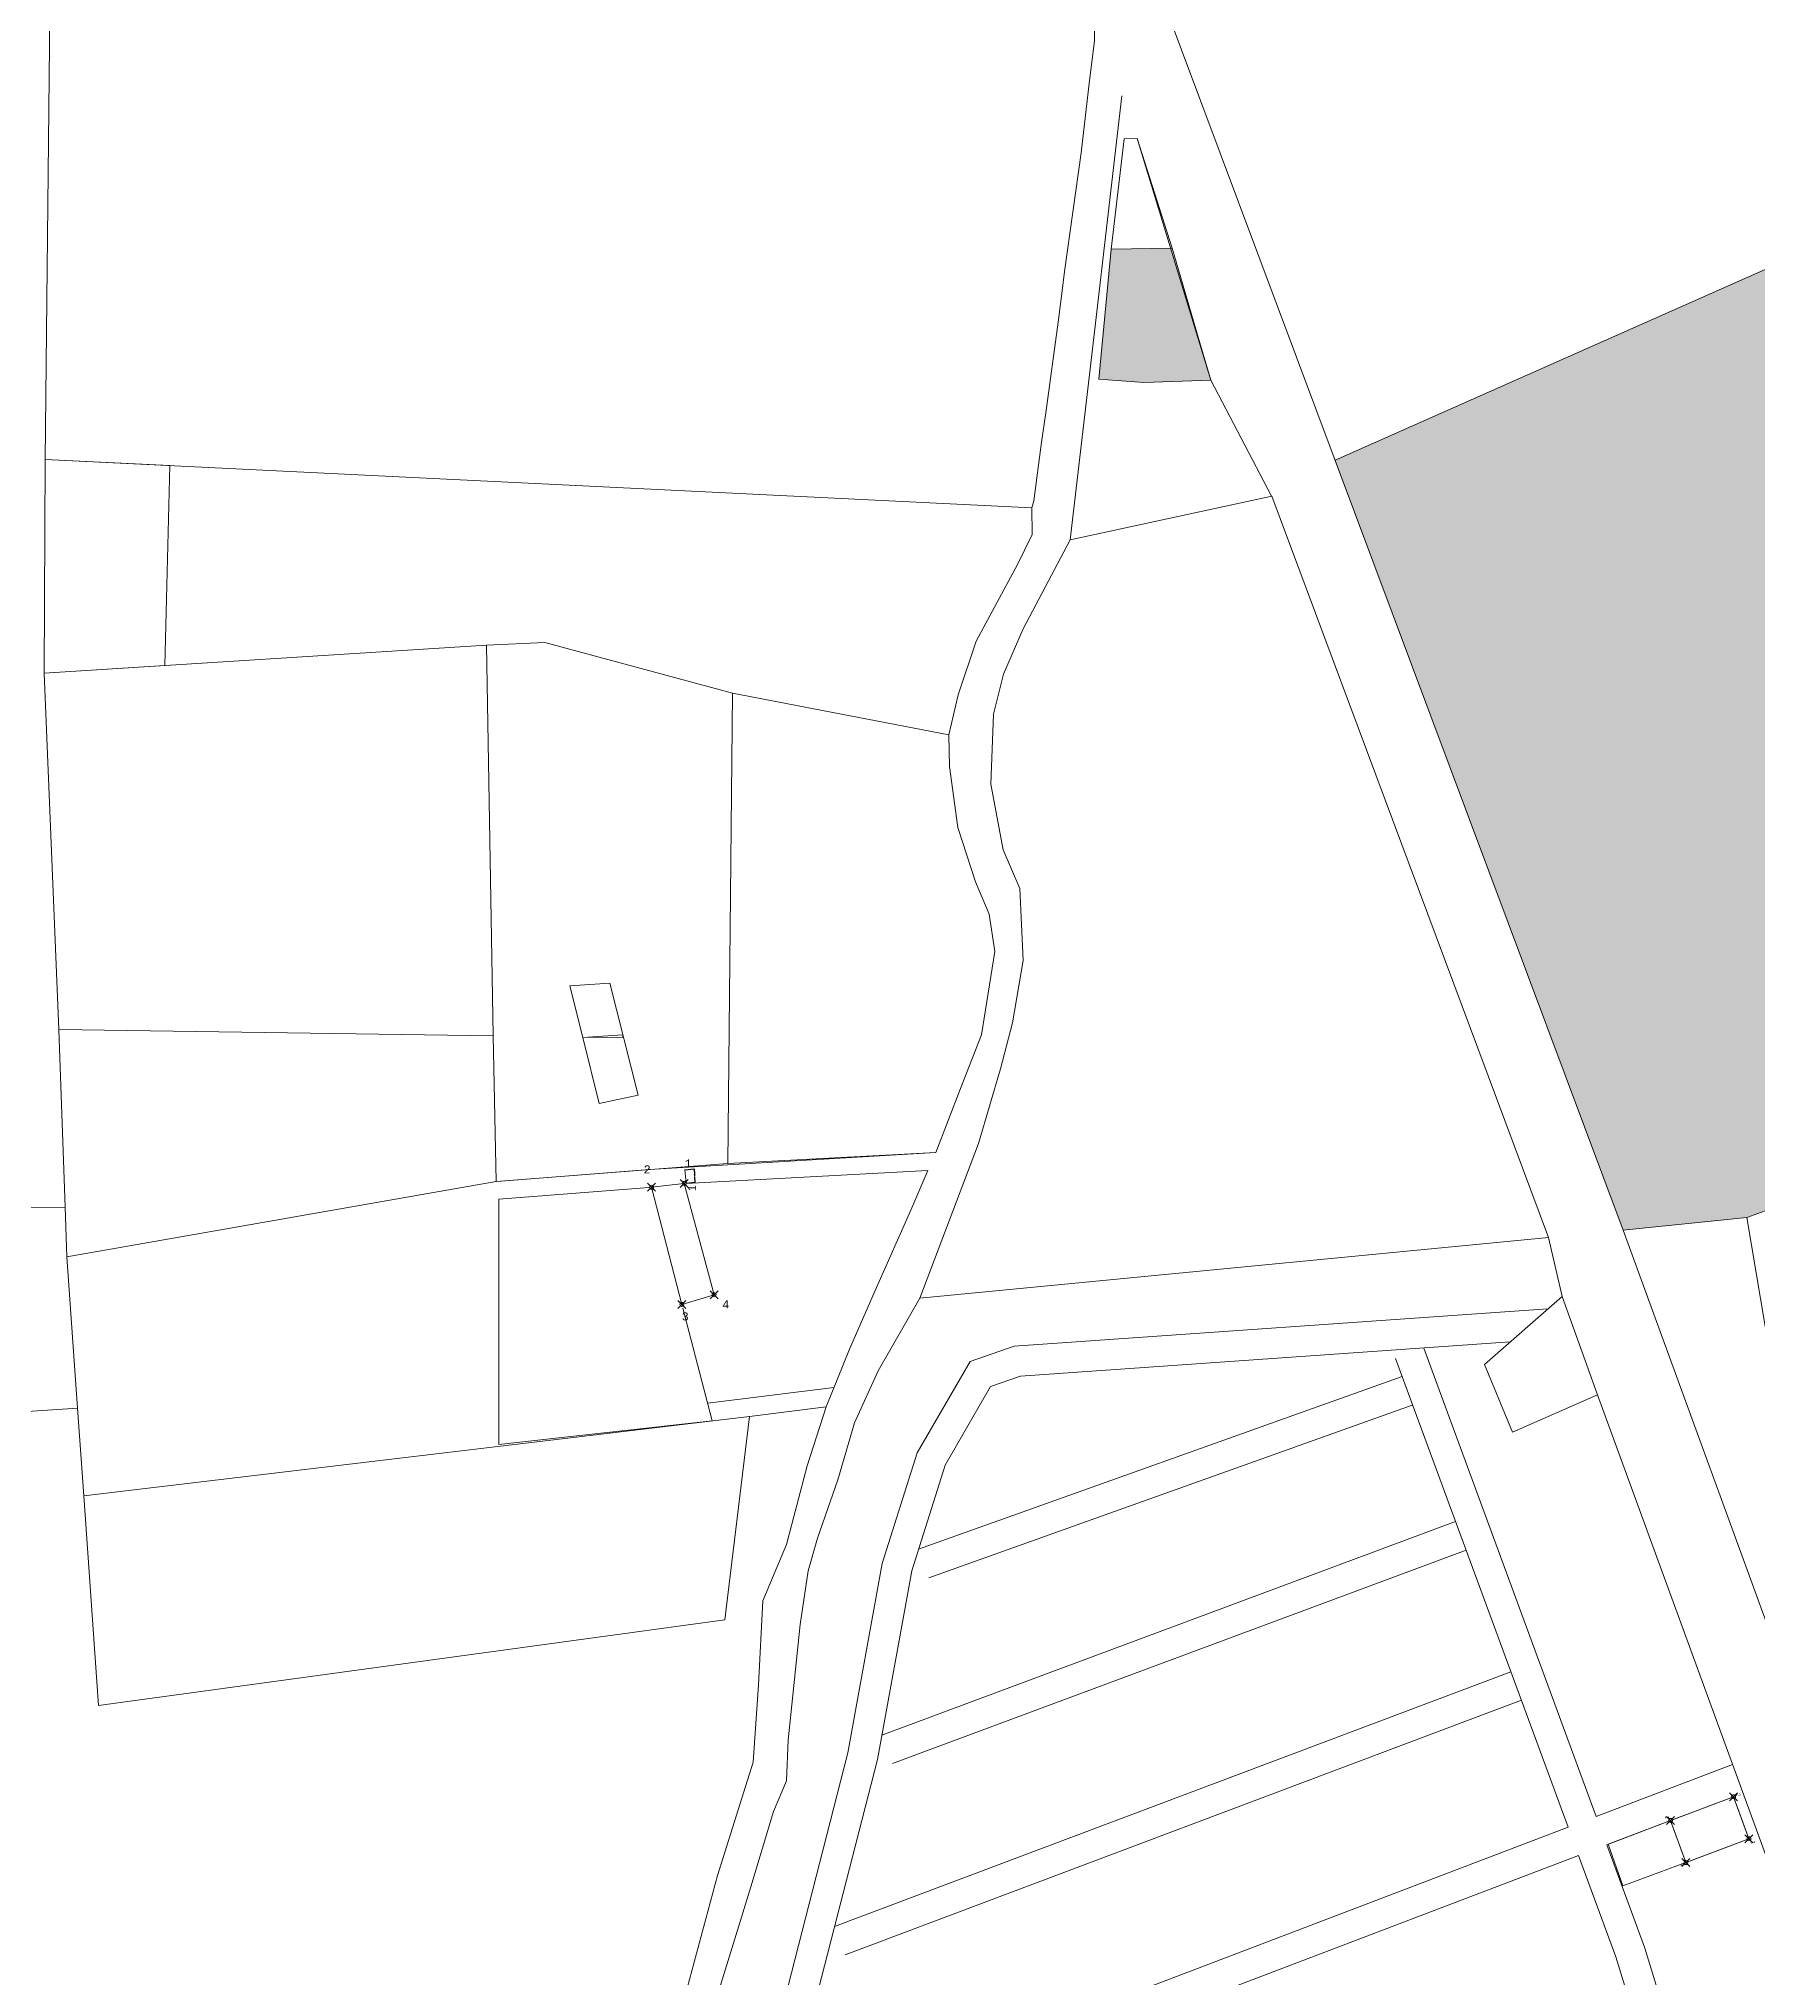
# Model space of a CAD drawing. Header units: millimetres. Extents: x 605783 to 623458, y 1302882 to 1324924.
# Drawn here: x 619948 to 620593, y 1321617 to 1322344 of the extents above; entities that cross this region are included whole.
import ezdxf
from ezdxf.enums import TextEntityAlignment as Align

# ---------------------------------------------------------------- set-up
doc = ezdxf.new("R2010")
doc.units = ezdxf.units.MM
doc.header["$PDMODE"] = 35
doc.header["$PDSIZE"] = 1.5
for name, color, linetype in [('2', 7, 'Continuous'), ('4', 7, 'Continuous'), ('CVL_CUADCON_LIN', 8, 'Continuous'), ('CVL_CUADCON_TIT', 1, 'Continuous'), ('CVL_PUNTO', 250, 'Continuous'), ('CVL_PUNTO_NUM', 2, 'Continuous')]:
    doc.layers.add(name, color=color, linetype=linetype)
doc.styles.add('MONOTXT4', font='Monotxt4.shx')
doc.styles.add('ROMANS', font='ROMANS', dxfattribs={"height": 0.2})
doc.styles.get("Standard").update_dxf_attribs({"font": 'TCCM____.TTF'})
doc.dimstyles.new('STANDARD$0', dxfattribs={"dimtxt": 0.6, "dimasz": 0.5, "dimexe": 0.125, "dimexo": 0.000625, "dimgap": 0.0625, "dimtad": 0, "dimzin": 1, "dimdsep": 46, "dimtxsty": 'ROMANS', "dimblk1": 'ARCHTICK', "dimblk2": 'ARCHTICK', "dimsah": 1, "dimcen": 2.5, "dimclrd": 1, "dimclre": 1, "dimclrt": 30, "dimaunit": 1, "dimadec": 0, "dimazin": 0, "dimtfac": 1, "dimtix": 1, "dimtofl": 0, "dimtmove": 1, "dimatfit": 3, "dimldrblk": 'ARCHTICK', "dimfxl": 1, "dimtolj": 1, "dimtzin": 1, "dimarcsym": 0})

# ---------------------------------------------------------------- blocks, each defined once
blk = doc.blocks.new('_ARCHTICK')
at = {"color": 0, "linetype": 'ByBlock', "const_width": 0.15}
blk.add_lwpolyline([(-0.5, -0.5), (0.5, 0.5)], dxfattribs=at)
blk = doc.blocks.new('*D328')
at = {"layer": 'CVL_CUADCON_TIT', "color": 1, "lineweight": -2, "ltscale": 0.5, "transparency": 16777216}
for p, q in [((620190.56, 1321919.86), (620194.14, 1321920.2)), ((620191.03, 1321914.88), (620194.62, 1321915.23)), ((620194.01, 1321920.19), (620194.2, 1321918.25)), ((620194.49, 1321915.22), (620194.31, 1321917.15))]:
    blk.add_line(p, q, dxfattribs=at)
at = {"layer": 'Defpoints', "color": 0, "lineweight": 5, "ltscale": 0.5, "transparency": 16777216}
for p in [(620190.55, 1321919.86), (620191.03, 1321914.88), (620194.01, 1321920.19)]:
    blk.add_point(p, dxfattribs=at)
at = {"layer": 'CVL_CUADCON_TIT', "color": 1, "lineweight": -2, "ltscale": 0.5, "transparency": 16777216, "xscale": 0.5, "yscale": 0.5, "zscale": 0.5}
for p, rotation in [((620194.01, 1321920.19), 95.50681631613995), ((620194.49, 1321915.22), 275.50681631614)]:
    blk.add_blockref('_ARCHTICK', p, dxfattribs=dict(at, rotation=rotation))
at = {"layer": 'CVL_CUADCON_TIT', "color": 30, "lineweight": 5, "ltscale": 0.5, "transparency": 16777216, "insert": (620194.25, 1321917.7), "char_height": 0.2, "attachment_point": 5, "rotation": 275.50682, "style": 'ROMANS'}
blk.add_mtext('\\A1;5.00m.', dxfattribs=at)

msp = doc.modelspace()

# ---------------------------------------------------------------- hatches: boundary and pattern name
at = {"lineweight": 0}
h = msp.add_hatch(color=9, dxfattribs=at)
h.dxf.hatch_style = 1
h.paths.add_polyline_path([(620628.83459, 1322272.18875), (620434.33235, 1322185.99255), (620542.32728, 1321897.21348), (620588.74928, 1321902.05548), (620744.94364, 1321958.91947)])
h = msp.add_hatch(color=7, dxfattribs=at)
h.dxf.hatch_style = 1
h.paths.add_polyline_path([(620372.69587, 1322265.49581), (620350.44607, 1322265.10943), (620345.8127, 1322216.40636), (620362.6617, 1322215.09453), (620387.74693, 1322215.95581)])

# ---------------------------------------------------------------- linework, layer by layer
at = {"color": 7, "lineweight": 0}
msp.add_line((620588.74928, 1321902.05548), (620542.32728, 1321897.21348), dxfattribs=at)
at = {"lineweight": 0}
msp.add_lwpolyline([(620350.44607, 1322265.10943), (620373.26696, 1322265.50573), (620381.29426, 1322238.13577), (620382.35684, 1322234.27949), (620387.74693, 1322215.95581), (620362.6617, 1322215.09453), (620345.8127, 1322216.40636)], close=True, dxfattribs=at)
at = {"color": 1, "lineweight": 5}
for points in [[(619997.49583, 1322183.99023), (619995.61513, 1322109.00074), (619950.36928, 1322106.15748), (619950.75328, 1322186.29348)], [(620560.15367, 1321675.92327), (620583.75204, 1321684.82068), (620589.50943, 1321669.03797), (620565.92038, 1321660.14416)]]:
    msp.add_lwpolyline(points, close=True, dxfattribs=at)
at = {"layer": '2', "color": 1, "lineweight": 5}
for p, q in [((620367.23828, 1322365.40248), (620542.32728, 1321897.21348)), ((620344.22028, 1322234.10948), (620354.38728, 1322322.58448)), ((620434.33235, 1322185.99255), (620628.83459, 1322272.18875)), ((620335.04028, 1322156.05748), (620344.22028, 1322234.10948)), ((619950.75328, 1322186.29348), (619950.36928, 1322106.15748)), ((619950.75328, 1322186.29348), (620320.71628, 1322168.06348)), ((620335.04028, 1322156.05748), (620410.68728, 1322172.44148)), ((620410.68728, 1322172.44148), (620514.33428, 1321894.51148)), ((619950.36928, 1322106.15748), (620116.20228, 1322116.57848)), ((620116.20228, 1322116.57848), (620118.64328, 1321970.16648)), ((619950.36928, 1322106.15748), (619955.82328, 1321972.45948)), ((620208.45428, 1322098.67148), (620206.66128, 1321922.25748)), ((620208.45428, 1322098.67148), (620289.52428, 1322083.03448)), ((619955.82328, 1321972.45948), (619958.19328, 1321905.91948)), ((619955.82328, 1321972.45948), (620118.64328, 1321970.16648)), ((620118.64328, 1321970.16648), (620119.81228, 1321915.51648)), ((620744.94364, 1321958.91947), (620588.74928, 1321902.05548)), ((620119.81228, 1321915.51648), (620206.66128, 1321922.25748)), ((620206.66128, 1321922.25748), (620284.62828, 1321926.44348)), ((619958.85528, 1321887.30948), (620119.81228, 1321915.51648)), ((620542.32728, 1321897.21348), (620630.07628, 1321656.76748)), ((619965.20128, 1321797.58848), (620214.80028, 1321827.45548))]:
    msp.add_line(p, q, dxfattribs=at)
msp.add_lwpolyline([(620320.71628, 1322168.06348), (620321.46428, 1322170.79748), (620324.24028, 1322192.78848), (620325.93328, 1322203.78448), (620330.50228, 1322237.73748), (620331.97728, 1322249.52748), (620332.94828, 1322256.72548), (620339.12428, 1322301.17648), (620342.22328, 1322328.31048), (620344.18528, 1322343.24348), (620344.21228, 1322345.06748), (620344.16828, 1322346.47948), (620344.15728, 1322349.38748), (620344.12428, 1322351.05348), (620340.27428, 1322365.50648), (620339.27228, 1322368.82448), (620286.90728, 1322370.35248), (620264.73528, 1322371.70948), (620224.65228, 1322373.76448), (620224.45228, 1322375.18148), (619952.85728, 1322389.27548), (619950.75328, 1322186.29348)], close=True, dxfattribs=at)
for points in [[(620320.71628, 1322168.06348), (620320.81128, 1322158.06948), (620315.25428, 1322146.87648), (620299.84028, 1322118.12948), (620293.03828, 1322098.03748), (620289.52428, 1322083.03448)], [(620278.68528, 1321871.78248), (620300.62128, 1321929.77248), (620308.92428, 1321957.74648), (620313.44828, 1321975.03848), (620317.44728, 1321998.43048), (620316.10228, 1322025.37348), (620309.96528, 1322039.85248), (620305.32428, 1322064.50248), (620306.26728, 1322090.68648), (620310.03528, 1322105.68948), (620317.35328, 1322122.73148), (620335.04028, 1322156.05748)], [(620116.20228, 1322116.57848), (620138.04328, 1322117.62848), (620208.45428, 1322098.67148)], [(620289.52428, 1322083.03448), (620289.81228, 1322071.08848), (620292.92428, 1322048.21548), (620299.58428, 1322027.89048), (620304.69928, 1322015.69648), (620306.77028, 1322001.71848), (620301.77728, 1321970.44548), (620293.95928, 1321950.35248), (620284.62828, 1321926.44348)], [(620281.67107, 1321919.59641), (620275.29028, 1321904.82248), (620262.41728, 1321875.82548), (620252.32228, 1321852.67848), (620243.49228, 1321831.05848)], [(620630.07628, 1321656.76748), (620588.74928, 1321902.05548), (620542.32728, 1321897.21348)]]:
    msp.add_lwpolyline(points, dxfattribs=at)
msp.add_3dface([(620360.19885, 1322306.62929), (620355.27337, 1322306.41833), (620350.44607, 1322265.10943), (620373.26696, 1322265.50573)], dxfattribs=at)
at = {"layer": '4', "color": 1, "lineweight": 5}
for p, q in [((619958.19328, 1321905.91948), (619958.85528, 1321887.30948)), ((620278.68528, 1321871.78248), (620514.33428, 1321894.51148)), ((620514.33428, 1321894.51148), (620519.47528, 1321872.40448)), ((619958.85528, 1321887.30948), (619962.87428, 1321830.48948)), ((620519.47528, 1321872.40448), (620532.78628, 1321835.56648)), ((620199.13606, 1321832.3589), (620246.45, 1321838.30035)), ((620532.78628, 1321835.56648), (620629.54028, 1321570.33548)), ((619962.87428, 1321830.48948), (619965.20128, 1321797.58848)), ((620214.80028, 1321827.45548), (620243.49228, 1321831.05848))]:
    msp.add_line(p, q, dxfattribs=at)
for points in [[(619831.11728, 1321836.10648), (619802.85828, 1321904.40648), (619958.19328, 1321905.91948)], [(620183.51758, 1321518.30248), (620184.13728, 1321529.23948), (620187.13128, 1321548.81648), (620193.38428, 1321583.39648), (620203.21128, 1321611.62748), (620215.29328, 1321651.04548), (620223.85028, 1321679.27448), (620228.64428, 1321690.72048), (620229.36428, 1321705.97348), (620233.81428, 1321749.44748), (620236.80628, 1321769.53248), (620240.32828, 1321781.73948), (620247.88728, 1321803.61148), (620254.17728, 1321824.97348), (620263.01328, 1321844.56048), (620278.68528, 1321871.78248)], [(620519.47528, 1321872.40448), (620490.33628, 1321846.94048), (620500.82128, 1321821.53748), (620532.78628, 1321835.56648)], [(619831.11728, 1321836.10648), (619837.38128, 1321822.19948), (619962.87428, 1321830.48948)], [(619965.20128, 1321797.58848), (619970.75528, 1321719.05048), (620205.61528, 1321751.18348), (620214.80028, 1321827.45548)], [(620243.49228, 1321831.05848), (620236.44228, 1321808.93248), (620228.65028, 1321779.43448), (620219.81928, 1321758.32248), (620218.13028, 1321726.79948), (620216.17828, 1321697.81848), (620202.83528, 1321655.34748), (620190.51628, 1321609.82848), (620185.48728, 1321591.51848), (620178.20628, 1321561.25848), (620177.62967, 1321555.55819)]]:
    msp.add_lwpolyline(points, dxfattribs=at)
at = {"layer": 'CVL_CUADCON_LIN', "color": 1, "lineweight": 5, "ltscale": 0.5}
for p, q in [((620177.12267, 1321913.25744), (620120.83953, 1321908.88889)), ((620120.83953, 1321908.88889), (620120.83953, 1321816.88889)), ((620200.84638, 1321825.78576), (620189.86766, 1321867.97959)), ((620120.83953, 1321816.88889), (620200.84638, 1321825.78576))]:
    msp.add_line(p, q, dxfattribs=at)
at = {"layer": 'CVL_CUADCON_LIN', "color": 1, "lineweight": 5, "ltscale": 0.5, "flags": 128}
for points in [[(620410.52441, 1322172.44148), (620387.74693, 1322215.95581), (620360.19885, 1322306.62929), (620355.28049, 1322306.41864)], [(620284.62828, 1321926.44348), (620177.13778, 1321919.96594)], [(620177.27219, 1321919.97637), (620120.04432, 1321915.53449)], [(620281.67107, 1321919.59641), (620191.12652, 1321914.71676)], [(620525.616, 1321662.75928), (620272.36234, 1321566.23201), (620229.24057, 1321581.90609), (620223.89441, 1321592.95036), (620251.63548, 1321701.23037), (620264.58516, 1321772.26359), (620277.7085, 1321813.81338), (620297.48821, 1321848.05799), (620314.0897, 1321853.70669), (620514.11084, 1321867.7166)], [(620521.68983, 1321673.42068), (620272.26831, 1321578.35402), (620237.4565, 1321591.00757), (620235.93139, 1321594.15819), (620262.74006, 1321698.79884), (620275.63345, 1321769.52324), (620288.16743, 1321809.20706), (620305.19005, 1321838.67832), (620316.35379, 1321842.47681), (620499.94324, 1321855.33581)], [(620456.97683, 1321849.14713), (620521.68983, 1321673.42068)], [(620467.63755, 1321853.07305), (620532.30618, 1321677.46709)], [(620459.48209, 1321842.34415), (620278.19174, 1321777.62303)], [(620463.30175, 1321831.6449), (620282.0114, 1321766.92378)], [(620479.50291, 1321787.97816), (620264.40506, 1321707.93187)], [(620483.46517, 1321777.33089), (620268.36732, 1321697.28461)], [(620500.22404, 1321731.71046), (620246.67982, 1321636.11186)], [(620504.23211, 1321721.08036), (620250.68789, 1321625.48175)], [(620583.36095, 1321696.92654), (620532.30618, 1321677.46709)], [(620560.85543, 1321676.18789), (620583.05028, 1321684.5561)], [(620584.00908, 1321684.11611), (620589.25243, 1321669.74258)], [(620563.68737, 1321677.27013), (620536.23234, 1321666.80569)], [(620560.15367, 1321675.92327), (620536.69956, 1321666.98377)], [(620560.15365, 1321675.92329), (620565.92042, 1321660.14406)], [(620565.66291, 1321660.84863), (620560.4111, 1321675.21886)], [(620588.80768, 1321668.7734), (620566.62213, 1321660.40879)], [(620525.616, 1321662.75928), (620539.61018, 1321624.75844), (620559.65715, 1321559.54919)], [(620536.23234, 1321666.80569), (620550.37809, 1321628.39328), (620570.51621, 1321562.88753)]]:
    msp.add_lwpolyline(points, dxfattribs=at)
msp.add_lwpolyline([(620536.69956, 1321666.98377), (620560.15365, 1321675.92329), (620565.92045, 1321660.14398), (620542.3018, 1321651.35767)], close=True, dxfattribs=at)
at = {"layer": 'CVL_CUADCON_LIN', "color": 1, "lineweight": 5, "ltscale": 0.5}
for centre in [(620583.75205, 1321684.82069), (620560.15365, 1321675.92329), (620589.50945, 1321669.03799), (620565.92035, 1321660.14419)]:
    msp.add_circle(centre, 0.75, dxfattribs=at)
for p in [(620583.75205, 1321684.82069), (620560.15365, 1321675.92329), (620589.50945, 1321669.03799), (620565.92035, 1321660.14419)]:
    msp.add_point(p, dxfattribs=at)
at = {"layer": 'CVL_CUADCON_TIT', "color": 1, "lineweight": 5, "ltscale": 0.5}
msp.add_line((620191.03424, 1321914.88346), (620190.55479, 1321919.85654), dxfattribs=at)
at = {"layer": 'CVL_CUADCON_TIT', "color": 1, "lineweight": 5, "ltscale": 0.5, "flags": 128}
for points in [[(619950.75328, 1322186.29348), (619997.49583, 1322183.99023), (619995.61513, 1322109.00074), (619950.36928, 1322106.15748)], [(620162.44995, 1321989.91188), (620147.48325, 1321988.91408), (620152.30305, 1321969.50358), (620167.26985, 1321969.67308), (620167.26985, 1321970.50138), (620152.30305, 1321969.50358), (620158.44765, 1321944.75798), (620173.11595, 1321947.89498)], [(620190.36785, 1321914.76569), (620178.09645, 1321913.33199), (620189.49365, 1321869.42439), (620201.52195, 1321873.07459)]]:
    msp.add_lwpolyline(points, close=True, dxfattribs=at)
at = {"layer": 'CVL_PUNTO', "color": 1, "lineweight": 5, "ltscale": 0.5}
for p in [(620178.09645, 1321913.33199), (620190.36785, 1321914.76569), (620201.52195, 1321873.07459), (620189.49365, 1321869.42439)]:
    msp.add_point(p, dxfattribs=at)

# ---------------------------------------------------------------- texts
at = {"layer": 'CVL_CUADCON_LIN', "color": 1, "lineweight": 5, "ltscale": 0.5}
msp.add_text('2', height=1.5, rotation=270, dxfattribs=at).set_placement((620584.37765, 1321686.18399), align=Align.BOTTOM_LEFT)
msp.add_text('1', height=1.5, rotation=270, dxfattribs=at).set_placement((620558.79015, 1321676.54849), align=Align.MIDDLE_RIGHT)
msp.add_text('3', height=1.5, rotation=270, dxfattribs=at).set_placement((620590.87275, 1321668.41239), align=Align.MIDDLE_LEFT)
msp.add_text('4', height=1.5, rotation=270, dxfattribs=at).set_placement((620565.29515, 1321658.78069), align=Align.TOP_RIGHT)
at = {"layer": 'CVL_CUADCON_TIT', "color": 1, "lineweight": 5, "ltscale": 0.5}
msp.add_text('1', height=3, rotation=90, dxfattribs=at).set_placement((620191.80373, 1321914.1549), align=Align.TOP_RIGHT)
at = {"layer": 'CVL_PUNTO_NUM', "color": 1, "lineweight": 5, "ltscale": 0.5, "style": 'MONOTXT4'}
for s, p in [('1', (620190.50289, 1321920.76417)), ('2', (620175.12822, 1321918.54636)), ('3', (620189.39644, 1321863.42518)), ('4', (620204.59094, 1321867.91889))]:
    msp.add_text(s, height=3, dxfattribs=at).set_placement(p)

# ---------------------------------------------------------------- dimensions: what is measured, and where the dimension line sits
at = {"layer": 'CVL_CUADCON_TIT', "color": 1, "lineweight": 5, "ltscale": 0.5}
dim = msp.add_aligned_dim(p1=(620191.03424, 1321914.88346), p2=(620190.55479, 1321919.85654), distance=-3.47399, dimstyle='STANDARD$0', override={"dimpost": 'm.', "dimfxl": 31.75}, dxfattribs=at)
dim.commit()
dim.dimension.update_dxf_attribs({"geometry": '*D328', "text_midpoint": (620194.25247, 1321917.70338)})

doc.saveas('drawing.dxf')
